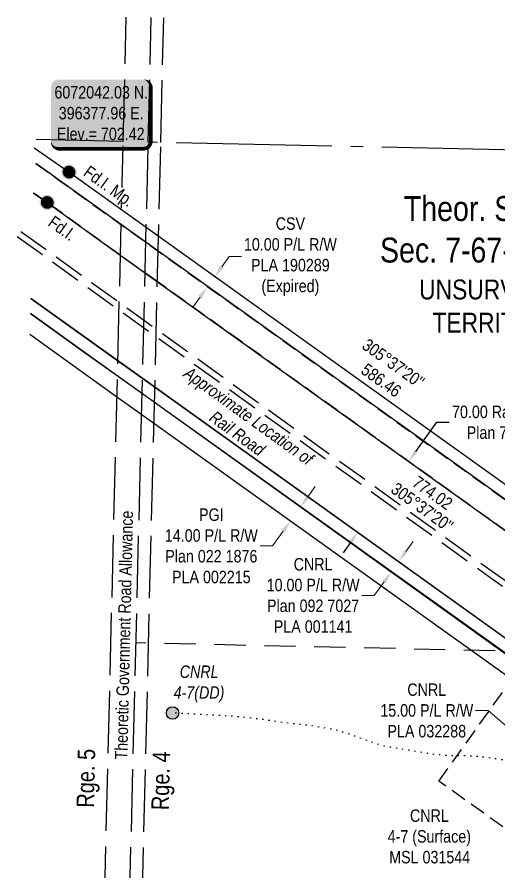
# Model space of a CAD drawing. Extents: x 394100 to 398046, y 6069353 to 6072243.
# Drawn here: x 396336 to 396723, y 6071480 to 6072166 of the extents above; entities that cross this region are included whole.
import ezdxf
from ezdxf.enums import TextEntityAlignment as Align

# ---------------------------------------------------------------- set-up
doc = ezdxf.new("R2010")
doc.units = 0
doc.header["$LTSCALE"] = 5
doc.header["$PDSIZE"] = 0.5
for name, pattern in [('foc-ACCESSROAD', [3.75, 2.5, -1.25]), ('foc-DOT', [1, 0.2, -0.8]), ('foc-LSD', [8, 5, -3]), ('foc-QUARTERLINE', [33, 25, -3, 2, -3]), ('foc-UNSURVEYED', [12.5, 10, -2.5]), ('RAIL', [35, 25, -10])]:
    doc.linetypes.add(name, pattern=pattern)
doc.layers.get('Defpoints').update_dxf_attribs({"color": 9})
for name, color, linetype in [('ABADATA-DRILL-T', 8, 'Continuous'), ('C-AR', 13, 'foc-ACCESSROAD'), ('C-RW', 13, 'Continuous'), ('C-SYMBOL', 7, 'Continuous'), ('C-WS', 13, 'foc-ACCESSROAD'), ('D-TXT', 6, 'Continuous'), ('DETAIL-HZ-Existing', 8, 'foc-DOT'), ('DETAIL-T', 7, 'Continuous'), ('F-RW', 190, 'Continuous'), ('L-BD', 7, 'Continuous'), ('L-MON', 1, 'Continuous'), ('L-ROAD-T', 7, 'Continuous'), ('L-SECQ', 8, 'foc-QUARTERLINE'), ('L-SECTION-LSD', 7, 'foc-LSD'), ('L-TITLEDB', 4, 'Continuous'), ('L-TITLEDB-T', 4, 'Continuous'), ('L-UNS-T', 3, 'Continuous'), ('L-USEC', 7, 'foc-UNSURVEYED')]:
    doc.layers.add(name, color=color, linetype=linetype)
for name, color, linetype, lineweight in [('C-RW-T', 13, 'Continuous', 9), ('C-WS-T', 13, 'Continuous', 9), ('F-RW-T', 190, 'Continuous', 9), ('F-WS-T', 190, 'Continuous', 9)]:
    doc.layers.add(name, color=color, linetype=linetype, lineweight=lineweight)
doc.styles.add('175L', font='ARIALN.TTF', dxfattribs={"height": 20})
doc.styles.add('80', font='ARIALN.TTF', dxfattribs={"height": 10})
doc.styles.add('80CG', font='ARIALN.TTF', dxfattribs={"height": 10})
doc.styles.add('80L', font='ARIALN.TTF', dxfattribs={"height": 10})
doc.dimstyles.new('Compass 5 000', dxfattribs={"dimscale": 5, "dimtxt": 9, "dimasz": 2, "dimexe": 0.2, "dimexo": 0.0625, "dimgap": 0.5, "dimtad": 0, "dimtih": 1, "dimtoh": 1, "dimzin": 0, "dimdsep": 46, "dimtxsty": '80CG', "dimcen": 0.1, "dimse1": 1, "dimse2": 1, "dimclrd": 256, "dimclrt": 256, "dimaunit": 1, "dimadec": 4, "dimazin": 0, "dimtfac": 0.06, "dimtofl": 0, "dimtmove": 0, "dimatfit": 1, "dimfxl": 0.2, "dimtolj": 1, "dimtzin": 0, "dimlwd": -1, "dimarcsym": 0})

# ---------------------------------------------------------------- blocks, each defined once
blk = doc.blocks.new('fdia')
at = {"color": 255, "const_width": 1}
blk.add_lwpolyline([(-0.5, 0, 1), (0.5, 0, 1)], format="xyb", close=True, dxfattribs=at)
blk = doc.blocks.new('Fdiaa')
blk.add_blockref('fdia', (0, 0))
blk = doc.blocks.new('fdib')
at = {"color": 1, "const_width": 1.6}
blk.add_lwpolyline([(-0.4, 0, 1), (0.4, 0, 1)], format="xyb", close=True, dxfattribs=at)
at = {"color": 1}
blk.add_circle((0, 0), 0.8, dxfattribs=at)
blk = doc.blocks.new('Fdibb')
blk.add_blockref('fdib', (0, 0))
blk = doc.blocks.new('fdicc')
for name in ['Fdibb', 'Fdiaa']:
    blk.add_blockref(name, (0, 0))
blk = doc.blocks.new('FDI')
blk.add_blockref('fdicc', (0, 0))
blk = doc.blocks.new('BH-Existing')
at = {"layer": 'ABADATA-DRILL-T'}
h = blk.add_hatch(color=256, dxfattribs=at)
h.dxf.hatch_style = 1
edge = h.paths.add_edge_path()
edge.add_arc((0, 0), 0.5, 0, 360)
blk.add_circle((0, 0), 0.5, dxfattribs=at)
blk = doc.blocks.new('*U435')
h = blk.add_hatch(color=254)
edge = h.paths.add_edge_path()
edge.add_line((-34, -28.5), (34, -28.5))
edge.add_arc((34, -22.5), 6, 270, 360)
edge.add_line((40, -22.5), (40, 21))
edge.add_arc((34, 21), 6, 0, 90)
edge.add_line((34, 27), (-34, 27))
edge.add_arc((-34, 21), 6, 90, 180)
edge.add_line((-40, 21), (-40, -22.5))
edge.add_arc((-34, -22.5), 6, 180, 270)
at = {"color": 1, "flags": 128}
blk.add_lwpolyline([(-34, -28.5, 3, 3, 0), (34, -28.5, 3, 3, 0.414214), (40, -22.5, 3, 3, 0), (40, 21, 3, 0, 0.414214), (34, 27, 0, 0, 0), (-34, 27, 0, 0, 0.414214), (-40, 21, 0, 0, 0), (-40, -22.5, 0, 3, 0.414214)], format="xyseb", close=True, dxfattribs=at)
blk.add_lwpolyline([(-24.09, -16.28, 0, 10, 0), (0, 0, 5, 5, 0)], format="xyseb", dxfattribs=at)
at = {"color": 1, "style": '80'}
blk.add_attdef('ENTER_TEXT_001', (-35.99, -5), '', height=10, dxfattribs=at)
blk = doc.blocks.new('*D445')
at = {"layer": 'C-RW-T', "transparency": 16777216}
for p, q in [((396648.05, 6071737.36), (396653.87, 6071745.49)), ((396630.69, 6071713.11), (396622.84, 6071702.13)), ((396622.84, 6071702.13), (396612.84, 6071702.13))]:
    blk.add_line(p, q, dxfattribs=at)
for points in [[(396646.69, 6071738.33), (396649.4, 6071736.39), (396642.23, 6071729.23)], [(396629.34, 6071714.08), (396632.05, 6071712.14), (396636.51, 6071721.24)]]:
    blk.add_solid(points, dxfattribs=at)
at = {"layer": 'Defpoints', "color": 0, "transparency": 16777216}
for p in [(396636.51, 6071721.24), (396661.01, 6071715.79), (396655.29, 6071707.8)]:
    blk.add_point(p, dxfattribs=at)
at = {"layer": 'C-RW-T', "transparency": 16777216, "insert": (396573.76, 6071702.13), "char_height": 10, "attachment_point": 5, "style": '80CG'}
blk.add_mtext('\\A1;CNRL\\P10.00 P/L R/W\\PPlan 092 7027\\PPLA 001141', dxfattribs=at)
blk = doc.blocks.new('*D446')
at = {"layer": 'C-RW-T', "transparency": 16777216}
for p, q in [((396713.98, 6071609.82), (396703.98, 6071609.82)), ((396751.95, 6071577.13), (396713.98, 6071609.82)), ((396778.47, 6071554.3), (396786.05, 6071547.77))]:
    blk.add_line(p, q, dxfattribs=at)
for points in [[(396753.04, 6071578.39), (396750.86, 6071575.86), (396759.53, 6071570.6)], [(396779.55, 6071555.56), (396777.38, 6071553.03), (396770.89, 6071560.82)]]:
    blk.add_solid(points, dxfattribs=at)
at = {"layer": 'Defpoints', "color": 0, "transparency": 16777216}
for p in [(396759.53, 6071570.6), (396756.25, 6071566.79), (396767.61, 6071557.01)]:
    blk.add_point(p, dxfattribs=at)
at = {"layer": 'C-RW-T', "transparency": 16777216, "insert": (396664.89, 6071609.82), "char_height": 10, "attachment_point": 5, "style": '80CG'}
blk.add_mtext('\\A1;CNRL\\P15.00 P/L R/W\\PPLA 032288', dxfattribs=at)
blk = doc.blocks.new('*D450')
at = {"layer": 'Defpoints', "color": 0, "transparency": 16777216}
for p in [(396494.8, 6071957.84), (396494.83, 6071957.82), (396489, 6071949.68)]:
    blk.add_point(p, dxfattribs=at)
at = {"layer": 'F-RW-T', "transparency": 16777216}
for p, q in [((396500.63, 6071965.97), (396506.46, 6071974.09)), ((396506.46, 6071974.09), (396516.46, 6071974.09)), ((396483.15, 6071941.57), (396477.32, 6071933.45))]:
    blk.add_line(p, q, dxfattribs=at)
for points in [[(396499.28, 6071966.94), (396501.99, 6071964.99), (396494.8, 6071957.84)], [(396481.79, 6071942.55), (396484.5, 6071940.6), (396488.97, 6071949.7)]]:
    blk.add_solid(points, dxfattribs=at)
at = {"layer": 'F-RW-T', "transparency": 16777216, "insert": (396555.54, 6071974.09), "char_height": 10, "attachment_point": 5, "style": '80CG', "bg_fill": 3, "box_fill_scale": 1.1, "bg_fill_color": 256, "bg_fill_true_color": 13158600, "bg_fill_transparency": 0}
blk.add_mtext('\\A1;CSV\\P10.00 P/L R/W\\PPLA 190289\\P(Expired)', dxfattribs=at)
blk = doc.blocks.new('*D452')
at = {"layer": 'Defpoints', "color": 0, "transparency": 16777216}
for p in [(396538.29, 6071791.45), (396530.14, 6071780.08), (396555.56, 6071761.86)]:
    blk.add_point(p, dxfattribs=at)
at = {"layer": 'F-WS-T', "transparency": 16777216}
for p, q in [((396569.53, 6071781.36), (396575.36, 6071789.48)), ((396549.73, 6071753.73), (396541.25, 6071741.9)), ((396541.25, 6071741.9), (396531.25, 6071741.9))]:
    blk.add_line(p, q, dxfattribs=at)
for points in [[(396568.18, 6071782.33), (396570.89, 6071780.39), (396563.71, 6071773.23)], [(396548.38, 6071754.7), (396551.09, 6071752.76), (396555.56, 6071761.86)]]:
    blk.add_solid(points, dxfattribs=at)
at = {"layer": 'F-WS-T', "transparency": 16777216, "insert": (396492.16, 6071741.9), "char_height": 10, "attachment_point": 5, "style": '80CG'}
blk.add_mtext('\\A1;PGI\\P14.00 P/L R/W^JPlan 022 1876\\PPLA 002215', dxfattribs=at)
blk = doc.blocks.new('*D453')
at = {"layer": 'Defpoints', "color": 0, "transparency": 16777216}
for p in [(396650.27, 6071809.49), (396682.09, 6071786.68), (396641.37, 6071729.87)]:
    blk.add_point(p, dxfattribs=at)
at = {"layer": 'L-TITLEDB-T', "transparency": 16777216}
for p, q in [((396656.1, 6071817.62), (396672.94, 6071841.11)), ((396672.94, 6071841.11), (396682.94, 6071841.11)), ((396603.73, 6071744.56), (396597.9, 6071736.43))]:
    blk.add_line(p, q, dxfattribs=at)
for points in [[(396654.74, 6071818.59), (396657.45, 6071816.65), (396650.27, 6071809.49)], [(396602.37, 6071745.53), (396605.08, 6071743.59), (396609.55, 6071752.69)]]:
    blk.add_solid(points, dxfattribs=at)
at = {"layer": 'L-TITLEDB-T', "transparency": 16777216, "insert": (396733.83, 6071841.11), "char_height": 10, "attachment_point": 5, "style": '80CG'}
blk.add_mtext('\\A1;70.00 Railway R/W\\PPlan 792 0875', dxfattribs=at)

msp = doc.modelspace()

# ---------------------------------------------------------------- linework, layer by layer
at = {"layer": 'C-AR'}
msp.add_lwpolyline([(396351.347, 6072048.797), (396994.453, 6071588.007), (397164.53, 6071614.686), (397236.316, 6071567.029), (397243.924, 6071562.066), (397263.463, 6071549.317), (397276.042, 6071541.11), (397284.424, 6071535.642), (397274.489, 6071518.261), (397266.107, 6071523.73), (397253.519, 6071531.944), (397235.78, 6071543.517), (397162.19, 6071591.532), (396989.424, 6071566.99), (396447.7, 6071954.818), (396418.028, 6071976.022), (396360.491, 6072017.652), (396349.373, 6072025.29)], dxfattribs=at)
at = {"layer": 'C-AR', "linetype": 'RAIL', "ltscale": 0.2, "flags": 128}
for points in [[(396339.38, 6071994.363), (396720.27, 6071719.532), (397045.062, 6071487.033), (397208.444, 6071386.212, -0.0012801), (397208.449, 6071386.209), (397331.336, 6071309.506)], [(396336.455, 6071990.309), (396717.344, 6071715.477, 0.0009415), (396717.36, 6071715.466), (397042.151, 6071482.967, 0.0170998), (397042.436, 6071482.778), (397205.81, 6071381.962), (397331.2, 6071303.697)]]:
    msp.add_lwpolyline(points, format="xyb", dxfattribs=at)
at = {"layer": 'C-RW'}
for points in [[(396347.426, 6071940.549), (396416.081, 6071891.287), (396445.754, 6071870.09), (396799.327, 6071616.639), (396811.56, 6071607.872), (396950.914, 6071508.003), (396985.357, 6071483.927), (397055.898, 6071438.246)], [(397192.988, 6071146.523), (397133.334, 6071215.832), (397127.663, 6071238.154), (397125.172, 6071247.953), (397122.861, 6071257.051), (397121.773, 6071261.334), (397116.425, 6071282.625), (397123.201, 6071294.407), (397125.705, 6071298.761), (397157.201, 6071353.527), (397154, 6071368.023), (397148.769, 6071370.991), (397135.978, 6071378.271), (397050.671, 6071429.619), (396979.698, 6071475.678), (396415.676, 6071879.257), (396387.272, 6071899.654), (396347.148, 6071928.443)]]:
    msp.add_lwpolyline(points, dxfattribs=at)
at = {"layer": 'C-WS'}
msp.add_lwpolyline([(396830.023, 6071565.131), (396771.57, 6071483.581), (396674.507, 6071553.153), (396732.96, 6071634.703), (396745.391, 6071625.791), (396783.511, 6071598.458), (396795.745, 6071589.688), (396830.023, 6071565.131)], close=True, dxfattribs=at)
at = {"layer": 'DETAIL-HZ-Existing', "flags": 128}
msp.add_lwpolyline([(396755.159, 6071560.436), (396755.201, 6071560.547), (396755.039, 6071560.517), (396754.21, 6071559.712), (396752.755, 6071558.789), (396751.347, 6071558.843), (396750.806, 6071559.935), (396751.17, 6071561.206), (396751.27, 6071561.371), (396751.338, 6071561.514), (396751.251, 6071561.661), (396750.922, 6071561.88), (396750.332, 6071562.227), (396749.462, 6071562.714), (396748.339, 6071563.385), (396746.935, 6071564.174), (396745.339, 6071564.979), (396743.519, 6071565.799), (396741.466, 6071566.603), (396739.213, 6071567.355), (396736.792, 6071568.079), (396734.265, 6071568.693), (396731.672, 6071569.197), (396728.948, 6071569.638), (396726.122, 6071570.07), (396723.231, 6071570.503), (396720.34, 6071570.937), (396717.455, 6071571.348), (396714.525, 6071571.749), (396711.493, 6071572.174), (396708.306, 6071572.592), (396705.027, 6071572.934), (396701.694, 6071573.155), (396698.327, 6071573.288), (396694.951, 6071573.321), (396691.498, 6071573.344), (396688.026, 6071573.402), (396684.549, 6071573.515), (396681.009, 6071573.696), (396677.433, 6071573.956), (396673.69, 6071574.275), (396669.917, 6071574.651), (396666.063, 6071575.174), (396662.238, 6071575.784), (396658.447, 6071576.516), (396654.713, 6071577.192), (396650.957, 6071577.779), (396647.131, 6071578.356), (396643.259, 6071578.945), (396639.376, 6071579.569), (396635.463, 6071580.315), (396631.515, 6071581.195), (396627.558, 6071582.265), (396623.649, 6071583.434), (396619.798, 6071584.646), (396616.001, 6071585.946), (396612.213, 6071587.346), (396608.329, 6071588.804), (396604.24, 6071590.266), (396599.957, 6071591.678), (396595.647, 6071593.034), (396591.185, 6071594.238), (396586.589, 6071595.189), (396581.913, 6071596.02), (396577.241, 6071596.783), (396572.652, 6071597.456), (396568.213, 6071597.97), (396563.972, 6071598.445), (396559.816, 6071598.963), (396555.654, 6071599.482), (396551.426, 6071599.957), (396547.22, 6071600.51), (396542.913, 6071601.165), (396538.51, 6071601.845), (396534.009, 6071602.46), (396529.354, 6071603.078), (396524.538, 6071603.701), (396519.643, 6071604.269), (396514.785, 6071604.726), (396509.969, 6071605.07), (396505.167, 6071605.436), (396500.428, 6071605.767), (396495.764, 6071606.03), (396491.145, 6071606.27), (396484.432, 6071606.624), (396461.098, 6071607.761)], dxfattribs=at)
at = {"layer": 'F-RW'}
for points in [[(396350.205, 6072061.506), (396377.962, 6072042.029), (396996.949, 6071598.521), (397166.874, 6071625.188), (397236.584, 6071578.789), (397244.446, 6071573.66), (397281.011, 6071549.803), (397276.042, 6071541.11), (397266.107, 6071523.73), (397237.411, 6071473.53), (397234.167, 6071472.717), (397202.251, 6071464.122), (397187.502, 6071438.517), (397174.771, 6071446.445), (397192.355, 6071476.978), (397227.397, 6071486.415), (397234.772, 6071499.27), (397253.519, 6071531.944), (397263.463, 6071549.317), (397243.924, 6071562.066), (397236.316, 6071567.029), (397164.53, 6071614.686), (396994.453, 6071588.007), (396351.347, 6072048.797)], [(396347.148, 6071928.432), (396387.27, 6071899.645), (396415.803, 6071879.165), (396445.475, 6071857.974), (396754.287, 6071636.627), (396792.767, 6071609.045), (396804.999, 6071600.279), (396945.07, 6071499.892), (396979.698, 6071475.678)], [(396947.015, 6071479.143), (396942.212, 6071482.445), (396935.722, 6071486.909), (396936.888, 6071488.533), (396928.727, 6071494.383), (396927.954, 6071494.938), (396830.023, 6071565.131), (396795.746, 6071589.693), (396783.512, 6071598.462), (396745.391, 6071625.792), (396732.96, 6071634.703), (396445.086, 6071841.042), (396415.414, 6071862.227), (396346.758, 6071911.463)]]:
    msp.add_lwpolyline(points, dxfattribs=at)
at = {"layer": 'L-SECQ'}
for p, q in [((396421.54, 6072066.371), (396351.789, 6072068.065)), ((397248.721, 6072048.305), (396441.637, 6072065.932))]:
    msp.add_line(p, q, dxfattribs=at)
at = {"layer": 'L-SECTION-LSD'}
msp.add_line((397239.562, 6071646.394), (396432.404, 6071664.011), dxfattribs=at)
at = {"layer": 'L-TITLEDB', "flags": 128}
for points in [[(396349.373, 6072025.29), (396360.491, 6072017.652), (396418.028, 6071976.022), (396989.424, 6071566.99, 0.0220996), (397092.553, 6071497.709), (397332.254, 6071348.444)], [(397330.445, 6071271.698), (397055.898, 6071438.246, -0.0188116), (396950.914, 6071508.003), (396445.754, 6071870.09), (396347.426, 6071940.549)]]:
    msp.add_lwpolyline(points, format="xyb", dxfattribs=at)
at = {"layer": 'L-USEC'}
for p, q in [((396421.54, 6072066.371), (396423.837, 6072166.345)), ((396441.636, 6072065.91), (396443.933, 6072165.906)), ((396451.684, 6072065.679), (396453.982, 6072165.686)), ((396401.827, 6071263.208), (396421.54, 6072066.371)), ((396421.931, 6071262.746), (396441.637, 6072065.932)), ((396431.983, 6071262.515), (396451.684, 6072065.679))]:
    msp.add_line(p, q, dxfattribs=at)

# ---------------------------------------------------------------- block references
at = {"layer": 'ABADATA-DRILL-T', "xscale": 9.996150000000029, "yscale": 9.996150000000029, "zscale": 9.996150000000029}
msp.add_blockref('BH-Existing', (396461.098, 6071607.761), dxfattribs=at)
at = {"layer": 'DETAIL-T'}
ref = msp.add_blockref('*U435', (396403.647, 6072089.202), dxfattribs=dict(at, xscale=0.9996150000000025, yscale=0.9996150000000025, zscale=0.9996150000000025))
ref.add_attrib('ENTER_TEXT_001', '6072042.03 N.', (396366.366, 6072100.97), dxfattribs={"layer": '0', "color": 1, "height": 9.99615, "style": '80'})
ref.add_attrib('ENTER_TEXT_002', '396377.96 E.', (396369.84, 6072084.269), dxfattribs={"layer": '0', "color": 1, "height": 9.99615, "style": '80'})
ref.add_attrib('ENTER_TEXT_003', 'Elev.= 702.42', (396368.316, 6072067.568), dxfattribs={"layer": '0', "color": 1, "height": 9.99615, "style": '80'})
at = {"layer": 'L-MON', "xscale": 5.000000000000009, "yscale": 5.000000000000009, "zscale": 5.000000000000009}
for p in [(396377.962, 6072042.029), (396378.197, 6072041.846)]:
    msp.add_blockref('FDI', p, dxfattribs=at)

# ---------------------------------------------------------------- texts
at = {"layer": 'C-SYMBOL', "color": 3, "insert": (396723.448, 6072022.664), "char_height": 19.98475, "width": 352.45952, "attachment_point": 2, "style": '175L'}
msp.add_mtext('Theor. S.W.1/4 \\PSec. 7-67-4-W.6M.', dxfattribs=at)
at = {"layer": 'C-WS-T', "insert": (396474.911, 6071886.452), "char_height": 9.99237, "attachment_point": 1, "rotation": 324.187609, "style": '80L'}
msp.add_mtext_dynamic_manual_height_columns('\\pi0.073589;{\\fArial Narrow|b0|i1|c0|p34;Approximate Location of\\P\\pi37.415;Rail Road}', width=125.09275, gutter_width=50.019, heights=[0], dxfattribs=at)
at = {"layer": 'C-WS-T', "insert": (396605.277, 6071530.42), "char_height": 9.99237, "attachment_point": 1, "style": '80L'}
msp.add_mtext_dynamic_manual_height_columns('\\pi46.165;CNRL\\P\\pi28.266;4-7 (Surface)\\P\\pi29.503;MSL 031544', width=122.50498, gutter_width=50.019, heights=[0], dxfattribs=at)
at = {"layer": 'D-TXT', "color": 3, "char_height": 13.9946, "attachment_point": 1, "rotation": 88.69711, "style": '80L'}
for s, width, insert in [('Rge. 5', 73.78313, (396384.041, 6071531.992)), ('Rge. 4', 63.88523, (396444.059, 6071530.01))]:
    msp.add_mtext_dynamic_manual_height_columns(s, width=width, gutter_width=47.518, heights=[0], dxfattribs=dict(at, insert=insert))
at = {"layer": 'DETAIL-HZ-Existing', "insert": (396420.45, 6071645.938), "char_height": 9.99237, "attachment_point": 1, "style": '80L'}
msp.add_mtext_dynamic_manual_height_columns('\\pi46.38;{\\fArial Narrow|b0|i1|c0|p34;CNRL\\P\\pi41.503;4-7(DD)}', width=122.50498, gutter_width=50.019, heights=[0], dxfattribs=at)
at = {"layer": 'L-BD', "style": '80L'}
for s, height, p in [('774.02', 9.9962, (396669.547, 6071784.515)), ("305°37'20''", 9.99622, (396661.25, 6071772.936))]:
    msp.add_text(s, height=height, rotation=324.3765, dxfattribs=at).set_placement(p, align=Align.MIDDLE)
at = {"layer": 'L-BD', "insert": (396641.04, 6071892.475), "char_height": 9.99622, "width": 52.07744, "attachment_point": 2, "rotation": 324.3773, "style": '80L'}
msp.add_mtext("305°37'20'' 586.46", dxfattribs=at)
at = {"layer": 'L-ROAD-T', "style": '80L'}
msp.add_text('Theoretic Government Road Allowance', height=9.99237, rotation=88.684111, dxfattribs=at).set_placement((396422.14, 6071670.346), align=Align.MIDDLE_CENTER)
at = {"layer": 'L-UNS-T', "color": 3, "insert": (396722.308, 6071934.277), "char_height": 15.9878, "attachment_point": 5, "style": '80L'}
msp.add_mtext_dynamic_manual_height_columns('UNSURVEYED TERRITORY', width=126.46152, gutter_width=47.518, heights=[0], dxfattribs=at)

# ---------------------------------------------------------------- dimensions: what is measured, and where the dimension line sits
at = {"layer": 'C-RW-T'}
for base, p1, p2, angle, text, picture, middle in [((396636.513, 6071721.24), (396661.01, 6071715.789), (396655.294, 6071707.801), 234.41483, 'CNRL\\P10.00 P/L R/W\\PPlan 092 7027\\PPLA 001141', '*D445', (396573.756, 6071702.134)), ((396759.529, 6071570.601), (396767.607, 6071557.01), (396756.247, 6071566.789), 139.274727, 'CNRL\\P15.00 P/L R/W\\PPLA 032288', '*D446', (396664.892, 6071609.817))]:
    dim = msp.add_linear_dim(base=base, p1=p1, p2=p2, angle=angle, text=text, dimstyle='Compass 5 000', dxfattribs=at)
    dim.commit()
    dim.dimension.update_dxf_attribs({"geometry": picture, "text_midpoint": middle, "dimtype": 161})
at = {"layer": 'F-WS-T'}
dim = msp.add_linear_dim(base=(396555.557, 6071761.86), p1=(396538.287, 6071791.449), p2=(396530.138, 6071780.08), angle=234.368134, text='PGI\\P14.00 P/L R/W^JPlan 022 1876\\PPLA 002215', dimstyle='Compass 5 000', dxfattribs=at)
dim.commit()
dim.dimension.update_dxf_attribs({"geometry": '*D452', "text_midpoint": (396492.162, 6071741.897), "dimtype": 161})
at = {"layer": 'L-TITLEDB-T'}
dim = msp.add_linear_dim(base=(396650.273, 6071809.49), p1=(396641.373, 6071729.875), p2=(396682.093, 6071786.68), angle=54.365346, text='70.00 Railway R/W\\PPlan 792 0875', dimstyle='Compass 5 000', dxfattribs=at)
dim.commit()
dim.dimension.update_dxf_attribs({"geometry": '*D453', "text_midpoint": (396733.829, 6071841.113), "dimtype": 161})

# ---------------------------------------------------------------- next in the draw order: texts
at = {"layer": 'L-MON', "insert": (396393.763, 6072048.506), "char_height": 9.99622, "attachment_point": 1, "rotation": 324.400448, "style": '80L', "bg_fill": 3, "box_fill_scale": 1, "bg_fill_color": 256, "bg_fill_transparency": 0}
msp.add_mtext_dynamic_manual_height_columns('\\pi1.0781;Fd.I. Mp.', width=44.3292, gutter_width=50.019, heights=[0], dxfattribs=at)
at = {"layer": 'L-MON', "insert": (396365.352, 6072008.218), "char_height": 9.99622, "attachment_point": 1, "rotation": 324.400448, "style": '80L', "bg_fill": 3, "box_fill_scale": 1.15, "bg_fill_color": 256, "bg_fill_true_color": 256, "bg_fill_transparency": 0}
msp.add_mtext_dynamic_manual_height_columns('\\pi1.0697;Fd.I. ', width=22.04407, gutter_width=50.019, heights=[0], dxfattribs=at)

# ---------------------------------------------------------------- next in the draw order: dimensions: what is measured, and where the dimension line sits
at = {"layer": 'F-RW-T'}
dim = msp.add_aligned_dim(p1=(396488.997, 6071949.683), p2=(396494.83, 6071957.82), distance=0.032, text='CSV\\P10.00 P/L R/W\\PPLA 190289\\P(Expired)', dimstyle='Compass 5 000', override={"dimtfill": 1}, dxfattribs=at)
dim.commit()
dim.dimension.update_dxf_attribs({"geometry": '*D450', "text_midpoint": (396555.543, 6071974.093)})

# ---------------------------------------------------------------- next in the draw order: block references
at = {"layer": 'L-MON', "xscale": 5.000000000000009, "yscale": 5.000000000000009, "zscale": 5.000000000000009}
for p in [(396360.491, 6072017.652), (396360.733, 6072017.478)]:
    msp.add_blockref('FDI', p, dxfattribs=at)

doc.saveas('drawing.dxf')
